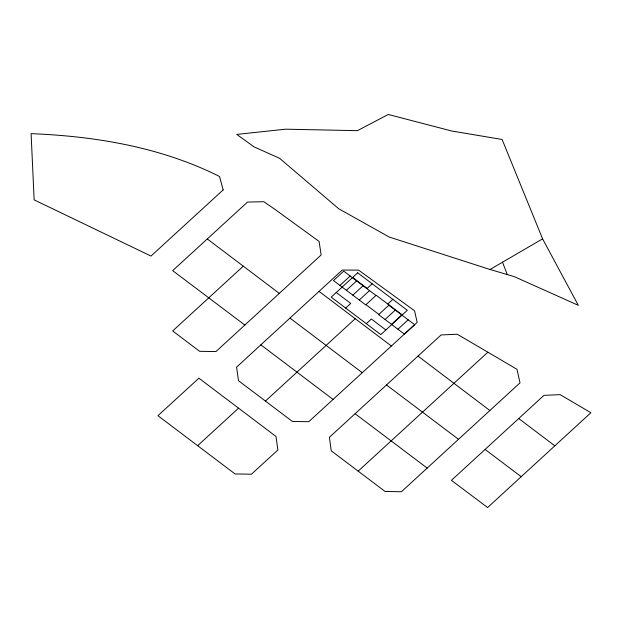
<?xml version="1.0" encoding="UTF-8"?>
<svg xmlns="http://www.w3.org/2000/svg" width="622" height="622" viewBox="0 0 622 622"><rect width="100%" height="100%" fill="white"/><g stroke="black" fill="none" stroke-linecap="round" stroke-linejoin="round"><path stroke-width="0.93" d="M260.836 344.852L236.601 367.143L238.475 380.68L292.402 421.452L308.769 421.685L417.168 322.406L414.586 310.806L358.606 270.119L342.255 270.049L260.836 344.852L333.081 399.433M427.174 468.078L520.008 382.841L516.991 369.328L457.287 334.239L441.091 334.947L329.403 437.274L331.238 450.818L385.088 491.481L401.423 491.722L427.174 468.078L355.1 413.723M485.09 449.442L543.955 395.359L560.15 394.651L590.9 412.728L487.617 507.529L451.432 480.324L485.09 449.442L521.189 476.701M279.309 293.382L243.288 266.169L172.675 330.951L199.608 351.313L215.974 351.554L321.146 254.958L319.078 241.422L274.683 209.171L263.775 201.699L247.517 202.08L172.675 270.648L244.85 325.034M339.939 285.42L350.178 276.02M346.384 290.287L356.624 280.887M352.829 295.155L363.069 285.755M345.692 308.084L350.746 303.45L336.245 292.495M372.189 283.772L367.135 288.414L352.635 277.459M197.648 445.686L238.568 408.164L276.005 436.465L277.878 450.001L251.443 474.197L235.077 473.956L157.941 415.683L198.908 378.192L238.568 408.164M359.275 300.022L369.515 290.622M265.438 401.066L355.24 318.705M366.319 323.658L371.373 319.024L385.873 329.979M387.755 303.987L392.809 299.353M389.1 304.998L378.604 314.623L404.386 334.092L414.625 324.692L388.843 305.223M385.049 319.49L395.289 310.09M391.495 324.357L401.734 314.957M397.94 329.225L408.18 319.825M358.163 471.149L487.858 352.207M490.035 269.481L542.594 238.864L502.117 139.468L451.774 131.017L388.299 114.471L357.425 130.667L285.521 129.189L236.78 134.414L254.157 146.924L279.558 158.283L338.741 208.774L389.302 237.068L490.035 269.481L514.285 276.642L578.312 305.324L542.594 238.864M402.263 314.942L376.209 295.263L365.713 304.889L333.493 280.553L343.733 271.153L375.96 295.489M518.709 418.528L554.84 445.818M365.961 304.663L378.852 314.398M319.039 291.376L391.386 346.019M386.503 384.964L458.507 439.303M289.961 318.091L362.245 372.695M418.015 356.095L489.872 410.52M207.289 238.934L243.288 266.169M502.467 262.134L507.295 274.597M223.142 189.928L150.99 256.062L34.148 199.872L31.1 133.652C95.819 136.241 161.16 147.227 219.527 176.477L223.142 189.928M357.689 272.825L331.192 297.129L380.82 334.613L407.317 310.3L357.689 272.825"/></g></svg>
